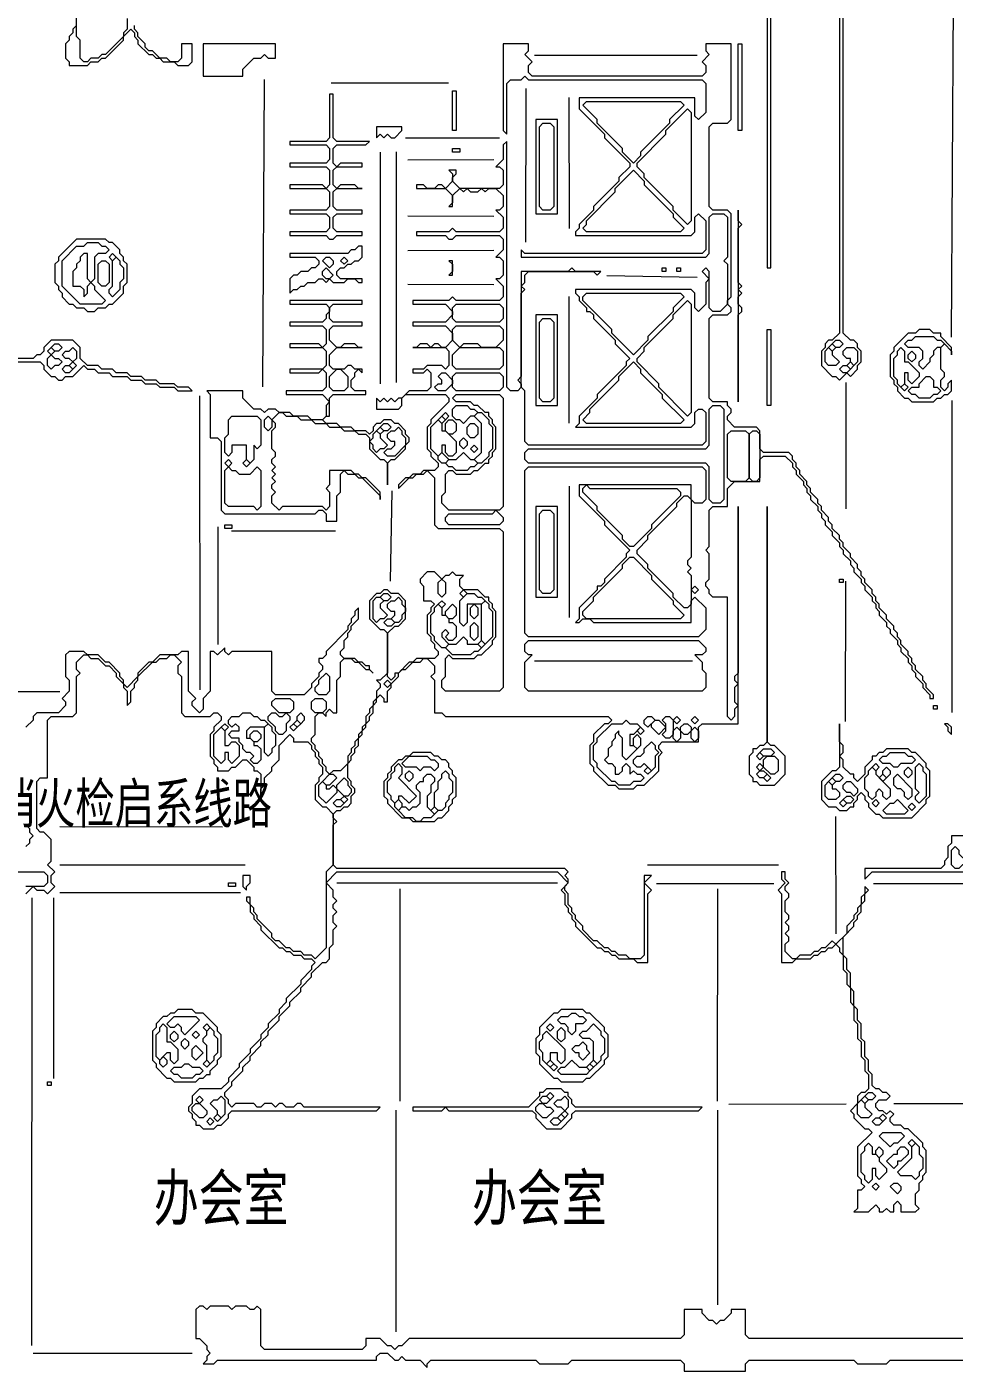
# Model space of a CAD drawing. Extents: x 10 to 1971, y 11 to 1392.
# Drawn here: x 490.3 to 746.7, y 473 to 844.6 of the extents above; entities that cross this region are included whole.
import ezdxf

# ---------------------------------------------------------------- set-up
doc = ezdxf.new("R2010")
doc.units = 0
for name, color, linetype, lineweight in [('OCR_TEXT', 6, 'Continuous', 0), ('TRACE_CURVE', 6, 'Continuous', 0), ('TRACE_STRAIGHT', 5, 'Continuous', 0), ('TRACE_TEXT_SYMBOL', 6, 'Continuous', 0)]:
    doc.layers.add(name, color=color, linetype=linetype, lineweight=lineweight)
doc.styles.add('wqy-unicode', font='wqy-unicode.lff')

msp = doc.modelspace()

# ---------------------------------------------------------------- linework, layer by layer
at = {"layer": 'TRACE_CURVE', "color": 6}
for points in [[(715, 860), (715, 760), (713, 758), (712, 758), (711, 757), (711, 756), (710, 755), (710, 751), (713, 748), (714, 748), (715, 747), (717, 749), (718, 748), (720, 750), (720, 751), (721, 752), (721, 755), (720, 756), (720, 757), (719, 758), (718, 758), (716, 760), (716, 860)], [(695, 853), (695, 778), (696, 778), (696, 853)], [(622, 840), (622, 816), (623, 815), (623, 829), (624, 830), (627, 830), (628, 831), (629, 830), (677, 830), (678, 829), (678, 821), (676, 819), (675, 820), (675, 825), (643, 825), (643, 822), (650, 815), (650, 814), (657, 807), (657, 806), (654, 803), (654, 802), (647, 795), (647, 794), (643, 790), (643, 789), (642, 788), (642, 787), (674, 787), (675, 788), (675, 792), (676, 793), (678, 791), (678, 783), (677, 782), (628, 782), (627, 783), (627, 781), (678, 781), (679, 782), (679, 792), (680, 793), (683, 793), (684, 792), (684, 781), (683, 780), (684, 779), (684, 768), (682, 766), (680, 766), (679, 767), (679, 777), (678, 778), (677, 777), (679, 775), (678, 774), (678, 768), (676, 766), (675, 767), (675, 771), (674, 772), (642, 772), (642, 771), (643, 770)], [(701, 727), (694, 727), (693, 728), (693, 733), (692, 734), (686, 734), (684, 736), (684, 737), (685, 738), (685, 739), (684, 740), (684, 741), (680, 741), (679, 742), (679, 764), (680, 765), (684, 765), (685, 766), (685, 767), (684, 768), (684, 769), (685, 770), (685, 793), (684, 794), (680, 794), (679, 795), (679, 817), (680, 818), (684, 818), (685, 819), (685, 840), (678, 840), (678, 838), (679, 837), (677, 835), (678, 834), (678, 832), (677, 831), (630, 831), (629, 832), (629, 834), (630, 835), (628, 837), (629, 838), (629, 840), (622, 840)], [(643, 770), (643, 769), (645, 767), (645, 766), (646, 766), (647, 765), (647, 764), (653, 758), (653, 757), (657, 753), (656, 752), (656, 751), (648, 743), (648, 742), (643, 737), (643, 735), (642, 734), (674, 734), (675, 735), (675, 738), (676, 739), (677, 739), (678, 738), (678, 730), (677, 729), (629, 729), (628, 730), (628, 744), (627, 745), (627, 771), (628, 772), (627, 773), (628, 774), (628, 776), (629, 777), (647, 777), (648, 776), (649, 777), (642, 777), (641, 778), (640, 777), (627, 777), (627, 748), (626, 747), (627, 746), (627, 745), (626, 744), (624, 744), (623, 745), (623, 813), (622, 812), (622, 808), (620, 806), (621, 806), (622, 805), (622, 801), (621, 800), (610, 800), (608, 802), (608, 803), (609, 804), (609, 805), (607, 805), (608, 804)], [(608, 804), (608, 802), (606, 800), (605, 801), (604, 801), (603, 800), (601, 800), (600, 801), (598, 801), (598, 800), (606, 800), (608, 798), (608, 796), (607, 795), (608, 795), (608, 798), (610, 800), (611, 799), (612, 800), (613, 799), (615, 799), (616, 800), (617, 799), (618, 800), (620, 800), (622, 798), (622, 795), (621, 794), (620, 794), (622, 792), (622, 789), (621, 788), (609, 788), (608, 789), (607, 788), (598, 788), (598, 787), (606, 787), (607, 786), (608, 786), (609, 787), (621, 787), (622, 786), (622, 783), (620, 781), (621, 781), (622, 780), (622, 776), (621, 775), (620, 775), (622, 773), (622, 770), (621, 769), (609, 769), (608, 770), (607, 769), (597, 769), (597, 768), (606, 768), (608, 766), (608, 765), (606, 763), (597, 763), (597, 762)], [(597, 762), (606, 762), (608, 760), (608, 758), (606, 756), (605, 756), (604, 757), (603, 757), (602, 756), (601, 757), (599, 757), (598, 756), (597, 756), (606, 756), (607, 755), (607, 751), (606, 750), (605, 751), (601, 751), (600, 750), (597, 750), (597, 749), (600, 749), (601, 750), (602, 749), (602, 745), (601, 744), (596, 744), (594, 742), (593, 742), (592, 741), (591, 742), (590, 741), (589, 742), (588, 741), (587, 742), (587, 739), (593, 739), (594, 740), (594, 742), (595, 743), (606, 743), (607, 742), (607, 741), (602, 736), (602, 735), (601, 734), (601, 728), (602, 727), (602, 726), (604, 724), (604, 723), (603, 722), (600, 722), (599, 721), (597, 721), (596, 720), (595, 720), (593, 718), (593, 717), (596, 720), (597, 720), (598, 721), (600, 721)], [(679, 689), (678, 690), (678, 691), (679, 692), (679, 699), (678, 700), (679, 701), (679, 711), (680, 712), (684, 712), (684, 717), (686, 719), (693, 719), (693, 725), (694, 726), (700, 726), (702, 724), (702, 723), (703, 722), (703, 721), (705, 719), (705, 718), (706, 717), (706, 716), (707, 715), (707, 714), (709, 712), (709, 711), (710, 710), (710, 709), (711, 708), (711, 707), (713, 705), (713, 704), (715, 702), (715, 701), (716, 700), (716, 699), (718, 697), (718, 696), (719, 695), (719, 694), (721, 692), (721, 691), (722, 690), (722, 689), (724, 687), (724, 686), (725, 685), (725, 684), (726, 683), (726, 682), (728, 680), (728, 679), (729, 678), (729, 677), (731, 675), (731, 674), (732, 673), (732, 672), (734, 670), (734, 669), (735, 668), (735, 667)], [(735, 667), (736, 666), (736, 665), (738, 663), (738, 662), (740, 660), (740, 659), (741, 659), (741, 660), (739, 662), (739, 663), (738, 664), (738, 665), (736, 667), (736, 668), (735, 669), (735, 670), (734, 671), (734, 672), (732, 674), (732, 675), (731, 676), (731, 677), (730, 678), (730, 679), (728, 681), (728, 682), (726, 684), (726, 685), (725, 686), (725, 687), (724, 688), (724, 689), (722, 691), (722, 692), (721, 693), (721, 694), (720, 695), (720, 696), (718, 698), (718, 699), (716, 701), (716, 702), (715, 703), (715, 704), (713, 706), (713, 707), (712, 708), (712, 709), (710, 711), (710, 712), (709, 713), (709, 714), (707, 716), (707, 717), (706, 718), (706, 719), (704, 721), (704, 722), (703, 723), (703, 724), (702, 725), (702, 726), (701, 727)], [(600, 721), (601, 722), (603, 720), (603, 707), (604, 706), (621, 706), (622, 705), (622, 662), (621, 661), (606, 661), (605, 662), (605, 664), (606, 665), (606, 670), (607, 671), (608, 670), (614, 670), (615, 671), (616, 671), (619, 674), (619, 675), (620, 676), (620, 683), (619, 684), (619, 685), (618, 686), (618, 687), (617, 687), (615, 689), (611, 689), (610, 690), (610, 692), (611, 693), (609, 693), (608, 694), (607, 693), (606, 693), (605, 692), (603, 694), (601, 694), (599, 692), (599, 691), (600, 690), (600, 686), (602, 686), (603, 685), (602, 684), (602, 683), (601, 682), (601, 677), (602, 676), (602, 675), (603, 674), (603, 673), (604, 672), (604, 671), (603, 670), (598, 670), (597, 669), (596, 669), (593, 666), (592, 666), (592, 665), (591, 664)], [(588, 660), (589, 659), (589, 658), (590, 658), (590, 661), (591, 662), (591, 663), (593, 665), (593, 666), (594, 667), (595, 667), (597, 669), (599, 669), (600, 670), (601, 670), (603, 668), (603, 666), (602, 665), (603, 664), (603, 655), (605, 655), (606, 654), (651, 654), (652, 653), (651, 652), (650, 652), (647, 649), (647, 647), (646, 646), (646, 641), (647, 640), (647, 639), (651, 635), (653, 635), (654, 634), (658, 634), (659, 635), (661, 635), (665, 639), (665, 643), (666, 644), (665, 645), (665, 646), (666, 647), (676, 647), (676, 651), (677, 652), (687, 652), (687, 712), (687, 666), (686, 665), (686, 664), (687, 663), (686, 662), (686, 658), (687, 657), (686, 656), (686, 654), (685, 653), (684, 654), (684, 687), (680, 687), (679, 688), (679, 689)], [(591, 664), (590, 665), (590, 677), (592, 679), (593, 679), (595, 681), (595, 686), (593, 688), (591, 688), (590, 689), (589, 689), (588, 688), (587, 688), (585, 686), (585, 681), (588, 678), (589, 678), (590, 677), (590, 666), (588, 664), (587, 664), (588, 663), (588, 662), (587, 661), (587, 659), (586, 658), (586, 657), (585, 656), (585, 655), (584, 654), (584, 652), (583, 651), (583, 650), (582, 649), (582, 648), (581, 647), (581, 646), (580, 645), (580, 644), (579, 643), (579, 641), (577, 639), (575, 639), (574, 638), (573, 639), (573, 640), (572, 641), (572, 642), (571, 643), (571, 644), (570, 645), (570, 646), (569, 647), (569, 648), (570, 649), (570, 654), (571, 655), (572, 655), (573, 654), (573, 655), (574, 656), (575, 655), (576, 655), (576, 664)], [(576, 664), (577, 665), (577, 669), (578, 670), (580, 670), (581, 669), (582, 669), (584, 667), (585, 667), (586, 666), (585, 667), (585, 668), (584, 668), (583, 669), (582, 669), (581, 670), (578, 670), (577, 671), (577, 672), (578, 673), (578, 675), (579, 676), (579, 677), (580, 678), (580, 679), (582, 681), (582, 684), (581, 683), (581, 682), (580, 681), (580, 680), (579, 679), (579, 678), (573, 672), (573, 671), (572, 670), (571, 670), (571, 669), (572, 668), (572, 667), (571, 666), (571, 665), (569, 663), (569, 662), (567, 660), (559, 660), (558, 661), (558, 672), (547, 672), (546, 671), (545, 672), (545, 673), (543, 671), (542, 672), (541, 672), (541, 661), (539, 659), (539, 656), (538, 655), (536, 657), (536, 658), (537, 659), (535, 661), (535, 672)], [(535, 672), (533, 672), (532, 671), (527, 671), (525, 669), (524, 669), (521, 666), (521, 665), (518, 662), (517, 663), (517, 664), (516, 665), (516, 666), (513, 669), (512, 669), (510, 671), (507, 671), (506, 672), (502, 672), (501, 671), (501, 665), (502, 664), (502, 661), (500, 659), (501, 658), (501, 657), (499, 655), (493, 655), (492, 654), (492, 653), (490, 651)], [(498, 607), (497, 608), (497, 610), (498, 611), (496, 613), (497, 614), (497, 620), (495, 622), (494, 622), (493, 623), (493, 636), (494, 637), (496, 637), (496, 653), (497, 654), (503, 654), (504, 655), (504, 665), (505, 666), (504, 667), (504, 669), (506, 671), (507, 671), (508, 670), (510, 670), (512, 668), (513, 668), (515, 666), (515, 665), (517, 663), (517, 662), (518, 661), (518, 657), (519, 658), (519, 661), (520, 662), (520, 663), (521, 664), (521, 665), (525, 669), (526, 669), (527, 670), (529, 670), (530, 671), (531, 671), (533, 669), (532, 668), (532, 666), (533, 665), (533, 655), (534, 654), (541, 654), (542, 655), (543, 655), (544, 654), (544, 653), (542, 651), (542, 650), (541, 649), (541, 643), (542, 642), (542, 641), (543, 640), (543, 639)], [(661, 608), (663, 610), (661, 610), (661, 588), (660, 587), (657, 587), (656, 588), (654, 588), (653, 589), (652, 589), (651, 590), (650, 590), (648, 592), (647, 592), (644, 595), (644, 596), (642, 598), (642, 599), (641, 600), (641, 601), (640, 602), (640, 605), (639, 606), (639, 607), (640, 608), (640, 609), (639, 610), (640, 611), (639, 612), (576, 612), (575, 613), (575, 624), (576, 625), (575, 626), (575, 627), (576, 628), (577, 628), (578, 629), (579, 629), (580, 630), (580, 632), (581, 633), (581, 634), (580, 635), (580, 636), (579, 637), (579, 641), (580, 642), (580, 643), (581, 644), (581, 645), (582, 646), (582, 648), (583, 649), (583, 650), (584, 651), (584, 652), (585, 653), (585, 654), (586, 655), (586, 657), (587, 658), (587, 659), (588, 660)], [(543, 639), (546, 639), (547, 640), (548, 640), (550, 642), (551, 642), (553, 640), (553, 639), (554, 639), (555, 638), (555, 632), (555, 634), (556, 635), (556, 637), (558, 639), (558, 640), (560, 642), (560, 646), (563, 649), (564, 648), (564, 647), (568, 647), (569, 646), (569, 645), (570, 644), (570, 643), (571, 642), (571, 641), (572, 640), (572, 638), (571, 637), (571, 636), (570, 635), (570, 631), (572, 629), (573, 629), (575, 627), (575, 613), (573, 611), (573, 590), (570, 587), (569, 588), (567, 588), (566, 589), (564, 589), (563, 590), (562, 590), (560, 592), (559, 592), (558, 593), (558, 594), (554, 598), (554, 599), (553, 600), (553, 601), (552, 602), (552, 604), (551, 604), (551, 603), (552, 602), (552, 600), (553, 599), (553, 598), (555, 596)], [(490, 624), (491, 623), (491, 622), (492, 621), (491, 620), (491, 619), (490, 618)], [(487, 611), (495, 611), (496, 610), (496, 608), (495, 607), (490, 607)], [(547, 546), (546, 547), (546, 548), (545, 549), (545, 550), (547, 552), (547, 553), (550, 556), (550, 557), (552, 559), (552, 560), (555, 563), (555, 564), (557, 566), (557, 567), (560, 570), (560, 571), (563, 574), (563, 575), (566, 578), (566, 579), (569, 582), (569, 583), (572, 586), (573, 586), (574, 587), (574, 590), (575, 591), (575, 595), (576, 596), (575, 597), (575, 599), (576, 600), (575, 601), (575, 602), (576, 603), (575, 604), (575, 606), (573, 608), (576, 611), (637, 611), (640, 608), (638, 606), (639, 605), (639, 602), (640, 601), (640, 600), (641, 599), (641, 598), (642, 597), (642, 596), (648, 590), (649, 590), (650, 589), (651, 589), (652, 588), (653, 588), (654, 587), (658, 587), (659, 586), (662, 586), (662, 605), (663, 606), (661, 608)], [(699, 611), (699, 609), (700, 608), (698, 606), (699, 605), (699, 586), (702, 586), (703, 587), (707, 587), (708, 588), (709, 588), (710, 589), (711, 589), (712, 590), (713, 590), (714, 591), (715, 590), (715, 589), (716, 588), (716, 584), (717, 583), (717, 580), (718, 579), (718, 575), (719, 574), (719, 570), (720, 569), (720, 565), (721, 564), (721, 560), (722, 559), (722, 556), (723, 555), (723, 551), (722, 550), (721, 550), (720, 549), (720, 547), (718, 545), (719, 544), (719, 543), (722, 540), (723, 540), (724, 539), (720, 535), (720, 527), (721, 526), (721, 525), (722, 524), (721, 523), (720, 523), (720, 518), (719, 517), (723, 517), (725, 519), (726, 518), (726, 517), (727, 517), (728, 518), (729, 517), (730, 517), (730, 519), (731, 520), (732, 519)], [(721, 604), (721, 602), (720, 601), (720, 600), (719, 599), (719, 598), (717, 596), (717, 594), (714, 591), (713, 592), (711, 590), (710, 590), (709, 589), (708, 589), (707, 588), (704, 588), (703, 587), (702, 587), (700, 589), (700, 591), (701, 592), (701, 593), (700, 594), (701, 595), (701, 596), (700, 597), (701, 598), (701, 599), (700, 600), (700, 603), (701, 604), (701, 605), (700, 606), (700, 607), (701, 608), (700, 609), (700, 611), (699, 611)], [(490, 605), (492, 607), (493, 606), (495, 606), (496, 605), (498, 607)], [(732, 519), (732, 517), (736, 517), (737, 518), (736, 519), (736, 522), (737, 523), (737, 525), (738, 526), (738, 527), (739, 528), (739, 534), (738, 535), (738, 536), (734, 540), (733, 540), (732, 541), (730, 541), (729, 542), (729, 543), (730, 544), (729, 545), (728, 544), (727, 545), (726, 545), (725, 546), (725, 547), (726, 548), (728, 548), (729, 549), (728, 550), (727, 550), (726, 551), (725, 551), (724, 552), (724, 555), (723, 556), (723, 559), (722, 560), (722, 564), (721, 565), (721, 569), (720, 570), (720, 573), (719, 574), (719, 578), (718, 579), (718, 583), (717, 584), (717, 587), (716, 588), (716, 593), (719, 596), (719, 597), (720, 598), (720, 599), (721, 600), (721, 602), (722, 603), (722, 605), (723, 606), (722, 607), (722, 605), (721, 604)], [(555, 596), (555, 595), (560, 590), (561, 590), (562, 589), (563, 589), (564, 588), (566, 588), (567, 587), (569, 587), (570, 586), (569, 585), (569, 584), (566, 581), (566, 580), (562, 576), (562, 575), (560, 573), (560, 572), (557, 569), (557, 568), (555, 566), (555, 565), (552, 562), (552, 561), (549, 558), (549, 557), (546, 554), (546, 553), (544, 551), (538, 551), (536, 549), (536, 547), (535, 546), (535, 545), (536, 544), (536, 543), (537, 542), (537, 541), (538, 541), (539, 540), (542, 540), (543, 541), (544, 541), (546, 543), (546, 544), (547, 545), (587, 545), (588, 546), (567, 546), (566, 547), (565, 547), (564, 546), (562, 546), (561, 547), (560, 547), (559, 546), (558, 547), (556, 547), (555, 546), (554, 546), (553, 547), (548, 547), (547, 546)], [(679, 487), (677, 489), (677, 490), (672, 490), (672, 483), (671, 482), (596, 482), (594, 480), (593, 480), (592, 479), (591, 480), (590, 480), (588, 482), (584, 482), (584, 480), (583, 479), (556, 479), (555, 480), (555, 490), (554, 491), (553, 490), (552, 490), (551, 491), (548, 491), (547, 490), (546, 491), (541, 491), (540, 490), (539, 491), (538, 491), (537, 490), (537, 482), (538, 482), (540, 480), (540, 479), (541, 478), (540, 477), (540, 476), (539, 475), (542, 475), (543, 476), (587, 476), (587, 477), (588, 478), (590, 478), (592, 476), (593, 476), (594, 477), (595, 476), (599, 476), (601, 474), (601, 475), (602, 476), (631, 476), (632, 475), (640, 475), (641, 476), (671, 476), (672, 475), (672, 473), (689, 473), (689, 475), (690, 476), (719, 476)], [(763, 482), (690, 482), (689, 483), (689, 490), (685, 490), (685, 489), (683, 487), (682, 487), (681, 486), (680, 487), (679, 487)], [(719, 476), (720, 475), (728, 475), (729, 476), (758, 476)]]:
    msp.add_lwpolyline(points, dxfattribs=at)
for points in [[(644, 823), (645, 824), (671, 824), (672, 823), (668, 819), (668, 818), (660, 810), (660, 809), (658, 807), (655, 810), (655, 811), (648, 818), (648, 819)], [(673, 822), (674, 821), (674, 791), (673, 790), (669, 794), (669, 795), (661, 803), (661, 804), (659, 806), (659, 807), (667, 815), (667, 816)], [(658, 805), (661, 802), (661, 801), (669, 793), (669, 792), (672, 789), (671, 788), (645, 788), (644, 789), (645, 790), (645, 791), (653, 799), (653, 800)], [(644, 770), (645, 771), (671, 771), (672, 770), (669, 767), (669, 766), (662, 759), (662, 758), (658, 754), (652, 760), (652, 761), (644, 769)], [(608, 767), (609, 768), (621, 768), (622, 767), (622, 764), (621, 763), (609, 763), (608, 764)], [(673, 769), (674, 768), (674, 738), (673, 737), (665, 745), (665, 746), (659, 752), (659, 753), (661, 755), (661, 756), (669, 764), (669, 765)], [(608, 761), (609, 762), (621, 762), (622, 761), (622, 758), (620, 756), (616, 756), (615, 757), (611, 757), (610, 756), (608, 758)], [(610, 756), (621, 756), (622, 755), (622, 751), (621, 750), (609, 750), (608, 751), (608, 754)], [(711, 755), (712, 756), (713, 755), (713, 754), (715, 752), (714, 751), (712, 751), (711, 752)], [(712, 756), (713, 757), (714, 756), (713, 755)], [(713, 757), (714, 758), (715, 758), (716, 757), (715, 756), (714, 756)], [(716, 755), (717, 756), (719, 756), (720, 755), (720, 752), (719, 751), (718, 752), (718, 753), (717, 753), (716, 754)], [(658, 752), (660, 750), (660, 749), (666, 743), (666, 742), (672, 736), (671, 735), (645, 735), (644, 736), (646, 738), (646, 739), (654, 747), (654, 748)], [(715, 750), (716, 751), (717, 751), (718, 750), (717, 749), (716, 749)], [(717, 751), (718, 752), (719, 751), (718, 750)], [(604, 748), (605, 749), (606, 749), (608, 747), (608, 746), (606, 744), (604, 744), (603, 745), (604, 746), (605, 746), (605, 747)], [(608, 748), (609, 749), (621, 749), (622, 748), (622, 745), (621, 744), (609, 744), (608, 745)], [(608, 742), (609, 743), (621, 743), (622, 742), (622, 712), (621, 711), (607, 711), (605, 713), (605, 715), (606, 716), (606, 721), (607, 722), (608, 722), (609, 721), (613, 721), (614, 722), (615, 722), (617, 724), (618, 724), (618, 725), (619, 726), (619, 727), (620, 728), (620, 734), (619, 735), (619, 736), (618, 737), (618, 738), (617, 738), (615, 740), (614, 740), (613, 741), (609, 741)], [(608, 739), (609, 740), (612, 740), (613, 739), (614, 739), (615, 738), (614, 737), (613, 737), (611, 735), (610, 736), (609, 736), (608, 737)], [(679, 739), (680, 740), (682, 740), (683, 739), (683, 714), (682, 713), (680, 713), (679, 714), (679, 723), (678, 724), (629, 724), (628, 725), (628, 727), (629, 728), (678, 728), (679, 729)], [(604, 736), (605, 735), (605, 733), (606, 733), (609, 730), (609, 727), (608, 726), (607, 726), (606, 727), (606, 729), (605, 729), (605, 727), (604, 726), (602, 728), (602, 734)], [(604, 736), (605, 737), (606, 736), (605, 735)], [(605, 737), (606, 738), (607, 737), (606, 736)], [(606, 735), (607, 736), (608, 736), (609, 735), (609, 733), (608, 732), (607, 732), (606, 733)], [(614, 737), (615, 738), (616, 738), (618, 736), (618, 735), (619, 734), (619, 728), (618, 727), (618, 726), (616, 724), (615, 724), (614, 725), (616, 727), (616, 735)], [(612, 734), (613, 735), (614, 735), (615, 734), (615, 732), (614, 731), (613, 731), (612, 732)], [(684, 732), (685, 733), (689, 733), (690, 732), (690, 720), (689, 719), (685, 719), (684, 720)], [(690, 732), (691, 733), (692, 733), (693, 732), (693, 720), (692, 719), (691, 719), (690, 720)], [(610, 730), (611, 731), (612, 730), (612, 729), (611, 728), (610, 729)], [(613, 728), (614, 729), (615, 728), (614, 727)], [(604, 726), (605, 727), (607, 725), (606, 724), (605, 724), (604, 725)], [(611, 727), (613, 725), (614, 725), (615, 724), (614, 723), (613, 723), (612, 722), (609, 722), (608, 723), (607, 723), (606, 724), (607, 725), (609, 725)], [(628, 722), (629, 723), (677, 723), (678, 722), (678, 714), (677, 713), (675, 713), (674, 714), (674, 718), (643, 718), (643, 715), (650, 708), (650, 707), (657, 700), (656, 699), (656, 698), (650, 692), (650, 691), (649, 690), (648, 690), (648, 689), (643, 684), (643, 681), (642, 680), (643, 680), (644, 681), (646, 681), (647, 680), (674, 680), (674, 686), (675, 687), (678, 684), (678, 678), (676, 676), (629, 676), (628, 677)], [(644, 717), (645, 718), (646, 717), (670, 717), (671, 716), (671, 715), (663, 707), (663, 706), (658, 701), (657, 701), (655, 703), (655, 704), (648, 711), (648, 712), (644, 716)], [(672, 715), (673, 715), (674, 714), (674, 698), (673, 697), (673, 696), (674, 695), (673, 694), (674, 693), (674, 685), (673, 684), (672, 684), (669, 687), (669, 688), (662, 695), (662, 696), (659, 699), (659, 700), (662, 703), (662, 704), (670, 712), (670, 713)], [(619, 710), (620, 711), (622, 709), (622, 708), (621, 707), (607, 707), (606, 708), (606, 709), (607, 710)], [(695, 712), (695, 647), (694, 646), (693, 646), (692, 645), (691, 645), (691, 644), (690, 643), (690, 638), (691, 637), (691, 636), (692, 636), (693, 635), (697, 635), (700, 638), (700, 643), (697, 646), (696, 646), (695, 647)], [(657, 698), (658, 698), (663, 693), (663, 692), (669, 686), (669, 685), (672, 682), (671, 681), (645, 681), (644, 682), (644, 683), (647, 686), (647, 687), (655, 695), (655, 696)], [(604, 691), (605, 692), (606, 691), (606, 688), (605, 687), (604, 688)], [(588, 687), (589, 688), (590, 688), (591, 687), (590, 686), (589, 686)], [(610, 688), (611, 689), (612, 688), (611, 687)], [(612, 688), (614, 688), (615, 687), (616, 687), (617, 686), (616, 685), (612, 685), (612, 680), (611, 679), (610, 680), (610, 686)], [(674, 689), (675, 690), (676, 689), (675, 688)], [(586, 686), (587, 687), (588, 687), (589, 686), (588, 685), (588, 684), (590, 682), (589, 681), (588, 681), (587, 680), (586, 681)], [(592, 686), (593, 687), (594, 686), (594, 685), (595, 684), (595, 683), (594, 682), (594, 681), (593, 680), (592, 680), (591, 681), (592, 682), (592, 683), (591, 683), (590, 684), (590, 685), (591, 686)], [(603, 684), (604, 685), (605, 684), (605, 682), (606, 682), (607, 681), (607, 680), (608, 680), (609, 679), (609, 676), (608, 675), (607, 675), (606, 676), (607, 677), (606, 678), (605, 677), (605, 676), (607, 674), (606, 673), (605, 673), (603, 675), (603, 676), (602, 677), (602, 682), (603, 683)], [(604, 685), (605, 686), (606, 685), (605, 684)], [(608, 685), (609, 684), (609, 682), (608, 681), (607, 681), (606, 682), (606, 683)], [(613, 684), (614, 685), (615, 684), (615, 682), (614, 681), (613, 682)], [(616, 685), (617, 686), (618, 685), (618, 684), (619, 683), (619, 676), (617, 674), (616, 675)], [(589, 680), (590, 681), (591, 681), (592, 680), (591, 679), (590, 679)], [(613, 679), (614, 680), (615, 679), (615, 676), (614, 675), (613, 676)], [(611, 676), (612, 675), (612, 674), (615, 674), (616, 673), (615, 672), (614, 672), (613, 671), (608, 671), (606, 673), (607, 674), (609, 674)], [(615, 674), (616, 675), (617, 674), (616, 673)], [(628, 674), (629, 675), (676, 675), (678, 673), (678, 672), (677, 671), (675, 671), (677, 669), (677, 667), (678, 666), (678, 662), (677, 661), (629, 661), (628, 662), (628, 669), (630, 671), (629, 671), (628, 672)], [(573, 666), (574, 665), (574, 661), (573, 660), (571, 660), (570, 661), (570, 662), (571, 663), (571, 664)], [(589, 663), (590, 664), (591, 663), (590, 662)], [(558, 658), (559, 659), (563, 659), (564, 658), (564, 656), (563, 655), (560, 655), (558, 657)], [(569, 658), (570, 659), (572, 659), (573, 658), (573, 656), (572, 655), (570, 655), (569, 656)], [(549, 654), (550, 655), (552, 655), (553, 654), (554, 654), (555, 653), (556, 653), (557, 652), (556, 651), (552, 651), (551, 650), (551, 648), (552, 648), (553, 647), (553, 646), (554, 646), (555, 645), (555, 642), (554, 641), (553, 641), (552, 642), (553, 643), (552, 644), (551, 644), (550, 645), (550, 646), (549, 647), (549, 648), (547, 648), (546, 649), (547, 650), (549, 650), (549, 651), (548, 652), (547, 651), (546, 652), (546, 653), (547, 654)], [(557, 654), (558, 655), (559, 655), (560, 654), (561, 654), (562, 655), (563, 654), (563, 653), (562, 652), (562, 650), (561, 649), (560, 649), (559, 650), (559, 651), (557, 653)], [(565, 654), (566, 655), (567, 654), (567, 653), (566, 652), (565, 653)], [(544, 651), (545, 650), (545, 646), (546, 646), (547, 647), (548, 647), (549, 646), (549, 643), (547, 641), (546, 642), (546, 644), (545, 644), (545, 642), (544, 641), (542, 643), (542, 649)], [(544, 651), (545, 652), (546, 651), (545, 650)], [(556, 651), (557, 652), (558, 651), (558, 650), (559, 649), (559, 646), (558, 645), (558, 644), (557, 643), (556, 644)], [(563, 651), (564, 652), (565, 651), (564, 650)], [(564, 652), (565, 653), (566, 652), (565, 651)], [(655, 652), (656, 653), (657, 652), (659, 652), (660, 651), (658, 649), (657, 649), (657, 646), (658, 646), (659, 645), (656, 642), (655, 643), (655, 648), (654, 649), (654, 650), (653, 649), (653, 648), (652, 647), (652, 646), (651, 645), (651, 643), (650, 642), (651, 641), (652, 641), (653, 640), (653, 638), (654, 638), (655, 639), (655, 640), (656, 641), (657, 640), (657, 638), (658, 639), (659, 638), (660, 638), (661, 637), (660, 636), (658, 636), (657, 635), (654, 635), (653, 636), (652, 636), (648, 640), (648, 641), (647, 642), (647, 646), (648, 647), (648, 648), (652, 652)], [(659, 650), (660, 651), (661, 650), (660, 649)], [(661, 653), (662, 654), (663, 654), (664, 653), (662, 651), (661, 652)], [(663, 652), (664, 653), (665, 653), (667, 651), (665, 649), (663, 651)], [(666, 653), (667, 654), (668, 654), (669, 653), (669, 649), (668, 648), (667, 648), (666, 649), (667, 650), (667, 652)], [(669, 653), (670, 654), (671, 653), (670, 652)], [(669, 650), (670, 651), (671, 650), (671, 648), (670, 647), (669, 648)], [(671, 651), (672, 652), (673, 652), (674, 651), (674, 650), (673, 649), (672, 649), (671, 650)], [(674, 653), (675, 654), (676, 653), (675, 652)], [(674, 650), (675, 651), (676, 650), (676, 648), (675, 647), (674, 648)], [(552, 649), (553, 650), (554, 650), (555, 649), (555, 648), (554, 647), (553, 647), (552, 648)], [(658, 648), (659, 649), (660, 648), (660, 646), (659, 645), (658, 646)], [(663, 647), (664, 646), (664, 645), (665, 644), (664, 643), (664, 640), (663, 639), (661, 641), (660, 640), (659, 640), (658, 641), (658, 642), (659, 643), (660, 643), (661, 644), (661, 645)], [(692, 643), (693, 644), (694, 643), (693, 642)], [(693, 644), (694, 645), (696, 645), (697, 644), (696, 643), (694, 643)], [(694, 642), (695, 643), (697, 643), (698, 642), (698, 639), (697, 638), (696, 638), (694, 640)], [(661, 639), (662, 640), (663, 639), (662, 638)], [(692, 640), (693, 641), (694, 640), (693, 639)], [(571, 635), (572, 636), (573, 635), (573, 634), (574, 634), (575, 635), (576, 634), (576, 633), (573, 630), (571, 632)], [(574, 638), (575, 638), (576, 637), (574, 635), (573, 635), (572, 636)], [(578, 637), (579, 636), (579, 635), (580, 634), (580, 633), (579, 632), (578, 632), (576, 634), (576, 635)], [(692, 638), (693, 639), (694, 639), (695, 638), (694, 637), (693, 637)], [(694, 637), (695, 638), (696, 637), (695, 636)], [(577, 631), (578, 632), (579, 631), (578, 630)], [(575, 630), (576, 631), (577, 631), (578, 630), (577, 629), (576, 629)], [(536, 546), (537, 547), (538, 547), (540, 545), (540, 544), (539, 543), (538, 543), (536, 545)], [(537, 548), (538, 549), (539, 548), (538, 547)], [(543, 548), (544, 549), (545, 548), (545, 544), (544, 543), (543, 544), (543, 545), (541, 547), (542, 548)], [(720, 547), (721, 548), (722, 547), (722, 546), (724, 544), (723, 543), (721, 543), (720, 544)], [(721, 548), (722, 549), (723, 548), (722, 547)], [(722, 549), (723, 550), (724, 550), (725, 549), (724, 548), (723, 548)], [(540, 542), (541, 543), (542, 542), (541, 541)], [(542, 543), (543, 544), (544, 543), (543, 542)], [(724, 542), (725, 543), (726, 543), (727, 542), (726, 541), (725, 541)], [(726, 543), (727, 544), (728, 543), (727, 542)], [(726, 538), (727, 539), (732, 539), (733, 538), (731, 536), (730, 536), (729, 535)], [(722, 535), (723, 536), (724, 535), (724, 533), (725, 533), (726, 532), (726, 531), (728, 529), (728, 528), (726, 526), (725, 527), (725, 529), (724, 529), (724, 526), (723, 525), (722, 526), (722, 527), (721, 528), (721, 533), (722, 534)], [(735, 535), (736, 536), (737, 535), (737, 533), (738, 532), (738, 529), (737, 528), (737, 527), (736, 526), (735, 527), (732, 527), (731, 528), (735, 532)], [(734, 536), (735, 537), (736, 536), (735, 535)], [(725, 534), (726, 535), (727, 534), (727, 533), (726, 532), (725, 533)], [(731, 534), (732, 535), (733, 535), (734, 534), (734, 533), (732, 531), (731, 531), (731, 530), (730, 529), (728, 531), (730, 533), (731, 533)], [(724, 524), (725, 525), (726, 524), (725, 523)], [(729, 524), (730, 525), (731, 525), (732, 524), (732, 523), (731, 522)]]:
    msp.add_lwpolyline(points, close=True, dxfattribs=at)
at = {"layer": 'TRACE_STRAIGHT', "color": 5}
for p, q in [((745.99, 758.88), (746.51, 851.38)), ((630.62, 836.83), (675.63, 836.87)), ((555.54, 745.11), (556.02, 830.12)), ((574.38, 829.14), (606.88, 829.14)), ((628.3, 785.12), (628.39, 827.63)), ((640.13, 825.13), (640.25, 788.87)), ((595, 814), (621, 814)), ((588, 810), (588, 746)), ((592.49, 746.37), (592.52, 810.12)), ((595.62, 807.88), (619.38, 807.94)), ((595.62, 792.37), (619.38, 792.31)), ((595.62, 782.86), (619.38, 782.93)), ((595.62, 773.49), (619.38, 773.41)), ((650.62, 775.92), (675.63, 775.42)), ((640.2, 735.12), (640.21, 770.13)), ((716.71, 746.37), (716.74, 711.37)), ((538, 742.62), (538.12, 661.37)), ((746.13, 655.12), (746.17, 741.38)), ((640.2, 717.63), (640.21, 681.37)), ((590.82, 691.37), (591.32, 716.39)), ((543.12, 706.38), (543.12, 673.88)), ((546.87, 705.29), (575.62, 705.33)), ((716.69, 652.62), (716.74, 691.38)), ((630.62, 669.35), (674.38, 669.34)), ((360.62, 660.91), (499.37, 660.91)), ((713.85, 626.38), (714, 593.87)), ((499.38, 623.56), (544.38, 623.5)), ((499.37, 612.96), (550.63, 612.95)), ((661.87, 612.98), (698.13, 612.94)), ((576, 608), (637, 608)), ((593.41, 606.38), (593.44, 547.63)), ((664.38, 607.8), (696.88, 607.8)), ((681.3, 547.62), (681.33, 606.37)), ((724.38, 607.83), (811.88, 607.77)), ((491.61, 480.12), (491.73, 603.88)), ((497.65, 603.88), (497.66, 553.87)), ((499.37, 605.28), (549.38, 605.34)), ((684.37, 546.85), (716.88, 546.86)), ((730, 547), (765, 547)), ((592.36, 483.87), (592.37, 545.12)), ((681.31, 491.37), (681.33, 545.12)), ((492, 478), (536, 478))]:
    msp.add_line(p, q, dxfattribs=at)
at = {"layer": 'TRACE_TEXT_SYMBOL', "color": 6}
for points in [[(506, 835), (505, 836), (505, 841), (504, 842), (504, 851)], [(504, 845), (503, 844), (503, 843), (502, 842), (502, 841), (501, 840), (501, 836), (502, 835), (502, 834), (507, 834), (508, 835), (510, 835), (511, 836), (512, 836), (517, 841), (517, 842), (519, 844), (520, 843), (520, 842), (521, 841), (521, 840), (524, 837), (525, 837), (526, 836), (527, 836), (528, 835), (531, 835), (532, 834), (535, 834), (536, 835), (536, 840), (533, 840), (533, 836), (532, 835), (530, 835), (529, 836), (527, 836), (525, 838), (524, 838), (523, 839), (523, 840), (521, 842), (521, 843), (520, 844), (520, 845)], [(518, 847), (518, 844), (517, 843), (517, 842), (512, 837), (511, 837), (510, 836), (508, 836), (507, 835), (506, 835)], [(574, 826), (574, 814), (573, 813), (563, 813), (563, 812), (573, 812), (574, 811), (574, 808), (573, 807), (563, 807), (563, 806), (573, 806), (574, 805), (574, 801), (573, 800), (572, 801), (563, 801), (563, 800), (573, 800), (574, 799), (574, 795), (573, 794), (563, 794), (563, 793), (573, 793), (574, 792), (574, 789), (573, 788), (563, 788), (563, 787), (573, 787), (574, 786), (575, 786), (576, 787), (583, 787), (583, 788), (576, 788), (575, 789), (575, 792), (576, 793), (583, 793), (583, 794), (576, 794), (575, 795), (575, 799), (576, 800), (583, 800), (582, 800), (581, 801), (577, 801), (576, 800), (575, 801), (575, 805), (576, 806), (583, 806), (583, 807), (577, 807), (576, 806), (575, 807), (575, 811), (576, 812), (584, 812), (585, 813), (576, 813)], [(576, 813), (575, 814), (575, 826), (574, 826)], [(563, 769), (563, 768), (573, 768), (574, 767), (574, 766), (573, 765), (573, 764), (572, 763), (563, 763), (563, 762), (572, 762), (573, 761), (573, 757), (572, 756), (571, 757), (563, 757), (563, 756), (572, 756), (573, 755), (573, 751), (572, 750), (563, 750), (563, 749), (571, 749), (572, 750), (573, 749), (573, 745), (572, 744), (562, 744), (562, 743), (572, 743), (574, 741), (573, 740), (573, 737), (572, 736), (569, 736), (568, 737), (564, 737), (563, 738), (560, 738), (559, 739), (557, 739), (556, 738), (555, 739), (553, 739), (550, 742), (550, 744), (540, 744), (541, 743), (541, 731), (543, 731), (544, 730), (544, 711), (545, 710), (570, 710), (571, 711), (572, 711), (573, 710), (573, 708), (576, 708), (576, 715), (577, 716), (577, 721), (578, 722)], [(592, 725), (595, 728), (595, 729), (596, 730), (596, 731), (595, 732), (595, 733), (593, 735), (592, 735), (591, 736), (589, 736), (588, 735), (587, 735), (586, 734), (586, 733), (585, 732), (584, 733), (581, 733), (580, 734), (577, 734), (576, 735), (573, 735), (572, 736), (573, 737), (574, 737), (574, 742), (575, 743), (584, 743), (584, 744), (581, 744), (580, 745), (580, 747), (581, 748), (581, 749), (582, 750), (583, 749), (583, 750), (581, 750), (580, 751), (579, 751), (578, 750), (575, 750), (574, 751), (574, 754), (576, 756), (583, 756), (582, 756), (581, 757), (578, 757), (577, 756), (576, 756), (574, 758), (574, 761), (575, 762), (583, 762), (583, 763), (575, 763), (574, 764), (574, 767), (575, 768), (583, 768), (583, 769), (563, 769)], [(497, 758), (495, 756), (495, 755), (494, 754), (493, 754), (492, 753), (480, 753)], [(535, 745), (532, 745), (531, 746), (527, 746), (526, 747), (523, 747), (522, 748), (519, 748), (518, 749), (515, 749), (514, 750), (511, 750), (510, 751), (507, 751), (505, 753), (505, 756), (503, 758), (497, 758)], [(403, 752), (494, 752), (495, 751), (495, 750), (497, 748), (498, 748), (499, 747), (500, 747), (501, 748), (503, 748), (506, 751), (507, 750), (509, 750), (510, 749), (513, 749), (514, 748), (518, 748), (519, 747), (522, 747), (523, 746), (526, 746), (527, 745), (531, 745), (532, 744), (536, 744), (535, 745)], [(578, 722), (579, 721), (581, 721), (582, 720), (583, 720), (588, 715), (588, 714), (588, 716), (584, 720), (583, 720), (582, 721), (581, 721), (580, 722), (574, 722), (574, 718), (573, 717), (574, 716), (574, 712), (573, 711), (572, 712), (561, 712), (560, 711), (558, 713), (558, 715), (559, 716), (558, 717), (558, 718), (559, 719), (558, 720), (559, 721), (558, 722), (559, 723), (558, 724), (558, 725), (559, 726), (559, 727), (558, 728), (558, 733), (559, 734), (559, 735), (558, 736), (560, 738), (561, 738), (562, 737), (565, 737), (566, 736), (569, 736), (570, 735), (573, 735), (574, 734), (577, 734), (578, 733), (581, 733), (582, 732), (584, 732), (585, 731), (585, 728), (588, 725), (589, 725), (590, 724), (590, 718), (590, 724), (591, 725), (592, 725)], [(758, 621), (746, 621), (746, 619), (745, 618), (745, 615), (744, 614), (744, 613), (743, 612), (722, 612), (722, 609), (724, 611), (813, 611)]]:
    msp.add_lwpolyline(points, dxfattribs=at)
for points in [[(539, 840), (539, 831), (550, 831), (550, 833), (553, 836), (555, 836), (556, 837), (557, 836), (559, 836), (559, 840)], [(687, 840), (688, 840), (688, 816), (687, 816)], [(608, 827), (609, 827), (609, 816), (608, 816)], [(631, 819), (631, 793), (637, 793), (637, 819)], [(632, 817), (633, 818), (635, 818), (636, 817), (636, 795), (635, 794), (633, 794), (632, 795)], [(587, 817), (587, 814), (588, 815), (589, 814), (590, 815), (591, 814), (592, 814), (594, 816), (594, 817)], [(608, 811), (610, 811), (610, 810), (608, 810)], [(687, 794), (687, 741), (687, 765), (688, 766), (688, 767), (687, 768), (687, 770), (688, 771), (687, 772), (688, 773), (687, 774), (687, 789), (688, 790), (687, 791)], [(504, 786), (499, 781), (499, 780), (498, 779), (498, 774), (499, 773), (499, 772), (500, 771), (500, 770), (502, 768), (503, 768), (504, 767), (506, 767), (507, 766), (509, 766), (510, 767), (512, 767), (513, 768), (514, 768), (517, 771), (517, 773), (518, 774), (518, 779), (517, 780), (517, 781), (516, 782), (516, 783), (514, 785), (513, 785), (512, 786)], [(506, 784), (507, 785), (510, 785), (511, 784), (512, 784), (513, 783), (512, 782), (510, 782), (509, 781), (509, 775), (508, 774), (507, 775), (507, 782), (506, 782), (505, 781), (505, 780), (504, 779), (504, 778), (503, 777), (503, 773), (505, 773), (506, 772), (506, 770), (507, 771), (507, 773), (508, 774), (509, 773), (509, 772), (512, 769), (511, 768), (505, 768), (500, 773), (500, 780), (504, 784)], [(513, 781), (514, 782), (515, 781), (514, 780)], [(514, 780), (515, 781), (516, 780), (516, 779), (517, 778), (517, 775), (516, 774), (516, 772), (514, 770), (513, 771), (513, 772), (514, 773)], [(582, 784), (581, 783), (580, 783), (579, 782), (563, 782), (563, 781), (570, 781), (571, 780), (571, 779), (570, 778), (569, 778), (568, 777), (566, 777), (565, 776), (564, 776), (563, 775), (563, 771), (564, 772), (565, 772), (566, 773), (567, 773), (568, 774), (570, 774), (571, 775), (572, 775), (573, 774), (574, 775), (575, 774), (578, 774), (579, 775), (581, 775), (582, 774), (583, 774), (583, 775), (577, 775), (576, 776), (576, 777), (577, 778), (578, 778), (579, 779), (580, 779), (581, 780), (582, 780), (583, 781), (583, 784)], [(572, 780), (573, 781), (574, 781), (575, 780), (575, 779), (574, 778)], [(577, 780), (578, 781), (579, 780), (578, 779)], [(510, 779), (511, 780), (512, 780), (513, 779), (513, 774), (512, 773), (511, 773), (510, 774)], [(572, 777), (573, 778), (575, 776), (574, 775), (573, 775), (572, 776)], [(607, 780), (608, 779), (608, 777), (607, 776), (608, 776), (608, 780)], [(666, 778), (667, 778), (667, 777), (666, 777)], [(670, 778), (671, 778), (671, 777), (670, 777)], [(631, 765), (631, 740), (637, 740), (637, 765)], [(632, 763), (633, 764), (635, 764), (636, 763), (636, 742), (635, 741), (633, 741), (632, 742)], [(695, 761), (696, 761), (696, 740), (695, 740)], [(737, 761), (736, 760), (734, 760), (730, 756), (730, 755), (729, 754), (729, 748), (730, 747), (730, 746), (731, 745), (731, 744), (733, 742), (734, 742), (735, 741), (741, 741), (742, 742), (743, 742), (744, 743), (745, 743), (746, 744), (746, 747), (745, 746), (745, 745), (744, 744), (743, 745), (743, 747), (744, 748), (744, 749), (743, 750), (743, 756), (744, 757), (746, 755), (746, 754), (746, 756), (743, 759), (743, 760), (741, 760), (740, 761)], [(735, 758), (736, 759), (741, 759), (742, 758), (743, 758), (744, 757), (743, 756), (742, 756), (741, 755), (741, 754), (740, 753), (740, 752), (738, 750), (737, 751), (737, 752), (738, 753), (738, 755), (737, 756), (734, 756), (733, 757), (734, 758)], [(496, 755), (497, 756), (498, 755), (497, 754)], [(497, 756), (498, 757), (499, 757), (500, 756), (499, 755), (498, 755)], [(502, 755), (503, 756), (504, 755), (504, 753), (503, 752), (502, 753), (501, 753), (500, 754), (501, 755)], [(731, 755), (732, 756), (733, 755), (733, 752), (734, 752), (737, 749), (737, 748), (735, 746), (734, 747), (734, 749), (733, 749), (733, 746), (732, 745), (731, 746), (731, 747), (730, 748), (730, 753), (731, 754)], [(734, 754), (735, 755), (736, 754), (736, 753), (735, 752), (734, 753)], [(496, 753), (497, 754), (498, 753), (499, 753), (500, 752), (499, 751), (498, 751), (497, 750), (496, 751)], [(500, 750), (501, 751), (502, 751), (503, 750), (502, 749), (501, 749)], [(502, 751), (503, 752), (504, 751), (503, 750)], [(576, 750), (577, 750), (579, 748), (579, 745), (578, 744), (575, 744), (574, 745), (574, 748)], [(739, 748), (740, 748), (741, 747), (741, 745), (742, 745), (743, 744), (742, 743), (741, 743), (740, 742), (737, 742), (736, 743), (735, 743), (734, 744), (735, 745), (737, 745), (737, 746)], [(732, 745), (733, 746), (734, 745), (733, 744)], [(546, 736), (547, 737), (554, 737), (555, 736), (555, 729), (554, 728), (553, 729), (553, 725), (552, 724), (551, 725), (551, 729), (547, 729), (547, 727), (546, 726), (545, 727), (545, 731), (546, 732)], [(556, 736), (557, 737), (558, 736), (558, 734), (557, 733), (556, 734)], [(586, 732), (587, 733), (588, 732), (588, 731), (590, 729), (589, 728), (588, 728), (587, 727), (586, 728), (586, 729), (585, 730), (586, 731)], [(587, 733), (588, 734), (589, 733), (588, 732)], [(588, 734), (589, 735), (590, 735), (591, 734), (590, 733), (589, 733)], [(592, 733), (593, 734), (594, 733), (594, 732), (595, 731), (595, 729), (592, 726), (590, 726), (589, 727), (590, 728), (591, 728), (592, 729), (592, 730), (591, 730), (590, 731), (590, 732), (591, 733)], [(545, 724), (546, 725), (547, 724), (546, 723)], [(550, 724), (551, 725), (552, 724), (551, 723)], [(545, 722), (546, 723), (547, 722), (548, 722), (549, 721), (552, 721), (554, 723), (555, 722), (555, 712), (554, 711), (553, 712), (546, 712), (545, 713)], [(631, 712), (631, 687), (637, 687), (637, 712)], [(632, 710), (633, 711), (635, 711), (636, 710), (636, 689), (635, 688), (633, 688), (632, 689)], [(545, 707), (547, 707), (547, 706), (545, 706)], [(715, 692), (716, 692), (716, 691), (715, 691)], [(741, 657), (742, 657), (742, 656), (741, 656)], [(715, 652), (715, 640), (714, 639), (713, 639), (710, 636), (710, 631), (712, 629), (714, 629), (715, 628), (717, 628), (718, 629), (719, 629), (719, 630), (720, 631), (720, 632), (721, 633), (722, 632), (722, 631), (723, 630), (723, 629), (725, 627), (726, 627), (727, 626), (735, 626), (739, 630), (739, 631), (740, 632), (740, 639), (739, 640), (739, 641), (736, 644), (735, 644), (734, 645), (728, 645), (727, 644), (726, 644), (725, 643), (724, 643), (724, 642), (722, 640), (722, 638), (720, 636), (719, 637), (719, 638), (718, 638), (716, 640), (716, 642), (715, 643), (716, 644), (716, 646), (715, 647)], [(744, 652), (745, 651), (745, 650), (746, 649), (746, 651), (745, 652)], [(597, 644), (596, 643), (595, 643), (594, 642), (593, 642), (591, 640), (591, 639), (590, 638), (590, 637), (589, 636), (589, 632), (590, 631), (590, 630), (594, 626), (596, 626), (597, 625), (603, 625), (604, 626), (605, 626), (607, 628), (607, 629), (608, 630), (608, 631), (609, 632), (609, 637), (608, 638), (608, 639), (607, 640), (607, 641), (606, 642), (605, 642), (604, 643), (603, 643), (602, 644)], [(596, 643), (601, 643), (602, 642), (603, 642), (604, 641), (604, 640), (603, 639), (602, 640), (600, 640), (599, 639), (598, 640), (595, 640), (594, 641)], [(728, 643), (729, 644), (733, 644), (734, 643), (735, 643), (736, 642), (735, 641), (732, 641), (731, 640), (730, 640), (729, 641), (727, 641), (726, 642), (727, 643)], [(592, 640), (593, 641), (594, 640), (594, 638), (593, 637), (598, 632), (596, 630), (594, 632), (593, 632), (593, 631), (592, 630), (591, 631), (591, 632), (590, 633), (590, 636), (591, 637), (591, 638), (592, 639)], [(723, 639), (724, 640), (725, 639), (725, 638), (729, 634), (729, 632), (728, 631), (727, 632), (727, 633), (726, 634), (725, 633), (725, 632), (724, 631), (723, 632), (723, 633), (722, 634), (722, 637), (723, 638)], [(724, 640), (725, 641), (726, 640), (725, 639)], [(727, 639), (728, 640), (729, 639), (729, 638), (728, 637), (727, 638)], [(733, 639), (734, 640), (735, 639), (735, 638), (734, 637), (733, 638)], [(736, 640), (737, 641), (738, 640), (738, 639), (739, 638), (739, 632), (737, 630), (736, 631), (736, 632), (737, 633), (736, 634)], [(600, 637), (601, 638), (602, 638), (603, 637), (603, 636), (602, 635), (602, 633), (601, 632), (601, 629), (603, 627), (602, 626), (600, 626), (599, 625), (598, 625), (597, 626), (595, 626), (593, 628), (594, 629), (595, 629), (596, 628), (597, 629), (598, 629), (599, 630), (599, 633), (598, 634), (598, 635), (599, 636), (600, 636)], [(595, 638), (596, 639), (597, 638), (597, 637), (596, 636), (595, 637)], [(605, 638), (606, 639), (607, 638), (607, 637), (608, 636), (608, 633), (607, 632), (607, 631), (606, 630), (606, 629), (605, 628), (604, 628), (603, 629), (603, 633), (604, 634), (604, 636), (605, 637)], [(711, 635), (712, 636), (713, 635), (713, 634), (714, 634), (715, 633), (715, 632), (714, 631), (712, 631), (711, 632)], [(712, 636), (713, 637), (714, 636), (713, 635)], [(713, 637), (714, 638), (715, 638), (716, 637), (715, 636), (714, 636)], [(716, 635), (717, 636), (718, 636), (720, 634), (720, 633), (719, 632), (718, 633), (717, 633), (716, 634)], [(726, 637), (727, 638), (728, 637), (727, 636)], [(730, 637), (731, 638), (735, 634), (735, 632), (734, 631), (733, 632), (733, 633), (732, 634), (731, 634), (730, 635)], [(716, 631), (717, 632), (718, 632), (719, 631), (718, 630), (717, 630)], [(592, 630), (593, 631), (594, 630), (594, 629), (593, 628), (592, 629)], [(602, 628), (603, 629), (604, 628), (603, 627)], [(715, 630), (716, 631), (717, 630), (716, 629)], [(724, 630), (725, 631), (726, 630), (725, 629)], [(730, 630), (731, 631), (734, 628), (733, 627), (728, 627), (727, 628), (729, 630)], [(734, 629), (735, 630), (736, 629), (735, 628)], [(746, 617), (747, 618), (748, 617), (748, 616), (749, 615), (752, 615), (753, 614), (753, 613), (752, 612), (751, 613), (749, 613), (748, 612), (747, 612), (746, 613)], [(550, 610), (550, 607), (551, 606), (551, 607), (552, 608), (552, 610)], [(546, 608), (548, 608), (548, 607), (546, 607)], [(532, 573), (531, 572), (530, 572), (529, 571), (528, 571), (526, 569), (526, 568), (525, 567), (525, 559), (526, 558), (526, 557), (529, 554), (530, 554), (531, 553), (537, 553), (538, 554), (539, 554), (540, 555), (541, 555), (541, 556), (543, 558), (543, 559), (544, 560), (544, 566), (543, 567), (543, 568), (539, 572), (537, 572), (536, 573)], [(638, 573), (637, 572), (636, 572), (632, 568), (632, 566), (631, 565), (631, 561), (632, 560), (632, 558), (636, 554), (637, 554), (638, 553), (644, 553), (645, 554), (646, 554), (650, 558), (650, 559), (651, 560), (651, 566), (650, 567), (650, 568), (646, 572), (645, 572), (644, 573)], [(527, 568), (528, 569), (529, 568), (529, 564), (530, 564), (532, 562), (532, 559), (531, 558), (530, 559), (530, 561), (529, 561), (527, 559), (526, 560), (526, 566), (527, 567)], [(531, 571), (537, 571), (538, 570), (534, 566), (533, 567), (533, 568), (532, 569), (531, 568), (530, 568), (529, 569)], [(539, 568), (540, 569), (541, 568), (540, 567)], [(634, 568), (635, 569), (636, 568), (635, 567)], [(640, 571), (641, 572), (642, 572), (643, 571), (644, 571), (645, 570), (644, 569), (642, 569), (642, 567), (641, 566), (640, 567), (640, 568), (639, 569), (638, 569), (637, 570), (638, 571)], [(647, 569), (649, 567), (649, 566), (650, 565), (650, 561), (649, 560), (649, 559), (648, 558), (647, 559), (647, 564), (646, 565), (644, 565), (643, 566), (644, 567), (645, 567)], [(530, 566), (531, 567), (532, 566), (532, 565), (531, 564), (530, 565)], [(533, 564), (534, 565), (535, 564), (535, 563), (534, 562), (533, 563)], [(536, 566), (537, 567), (538, 566), (537, 565)], [(540, 567), (541, 568), (542, 567), (542, 566), (543, 565), (543, 561), (542, 560), (542, 559), (541, 558), (540, 559), (540, 563), (539, 564), (539, 565), (540, 566)], [(633, 566), (634, 567), (639, 562), (639, 559), (638, 558), (637, 559), (637, 561), (635, 561), (635, 559), (634, 558), (633, 559), (633, 561), (632, 562), (632, 564), (633, 565)], [(637, 567), (638, 568), (639, 567), (639, 565), (638, 564), (637, 565)], [(536, 562), (537, 563), (539, 561), (537, 559), (536, 560)], [(643, 563), (644, 564), (645, 563), (645, 562), (646, 561), (644, 559), (643, 560), (643, 561), (642, 561), (641, 562), (642, 563)], [(527, 559), (528, 560), (529, 559), (529, 558), (528, 557), (527, 558)], [(533, 557), (534, 558), (535, 558), (536, 557), (538, 557), (539, 556), (538, 555), (537, 555), (536, 554), (533, 554), (532, 555), (531, 555), (530, 556), (531, 557)], [(539, 558), (540, 559), (541, 558), (540, 557)], [(634, 558), (635, 559), (636, 558), (635, 557)], [(635, 557), (636, 558), (637, 557), (636, 556)], [(641, 559), (643, 557), (645, 557), (646, 556), (645, 555), (638, 555), (637, 556), (638, 557), (639, 557)], [(645, 557), (646, 558), (647, 557), (646, 556)], [(646, 558), (647, 559), (648, 558), (647, 557)], [(496, 553), (497, 553), (497, 552), (496, 552)], [(634, 551), (633, 550), (632, 550), (632, 549), (629, 546), (597, 546), (597, 545), (605, 545), (606, 546), (607, 545), (630, 545), (631, 544), (631, 543), (634, 540), (638, 540), (641, 543), (641, 544), (642, 545), (676, 545), (677, 546), (642, 546), (641, 547), (641, 548), (640, 549), (640, 550), (639, 550), (638, 551)], [(631, 546), (632, 547), (633, 547), (634, 546), (635, 546), (636, 545), (634, 543), (633, 543), (631, 545)], [(632, 548), (633, 549), (634, 549), (635, 548), (634, 547), (633, 547)], [(634, 549), (635, 550), (636, 549), (635, 548)], [(638, 548), (639, 549), (640, 548), (640, 546), (639, 545), (638, 546), (637, 546), (636, 547), (637, 548)], [(635, 542), (636, 543), (637, 543), (638, 542), (637, 541), (636, 541)], [(637, 543), (638, 544), (639, 543), (638, 542)], [(638, 544), (639, 545), (640, 544), (639, 543)]]:
    msp.add_lwpolyline(points, close=True, dxfattribs=at)

# ---------------------------------------------------------------- texts
at = {"layer": 'OCR_TEXT', "color": 6, "style": 'wqy-unicode', "width": 0.72}
for s, height, p in [('消火检启系线路', 11.072, (481.93, 624.45)), ('办会室', 12.654, (525.36, 514.59)), ('办会室', 12.654, (613.36, 514.59))]:
    msp.add_text(s, height=height, dxfattribs=at).set_placement(p)

doc.saveas('drawing.dxf')
